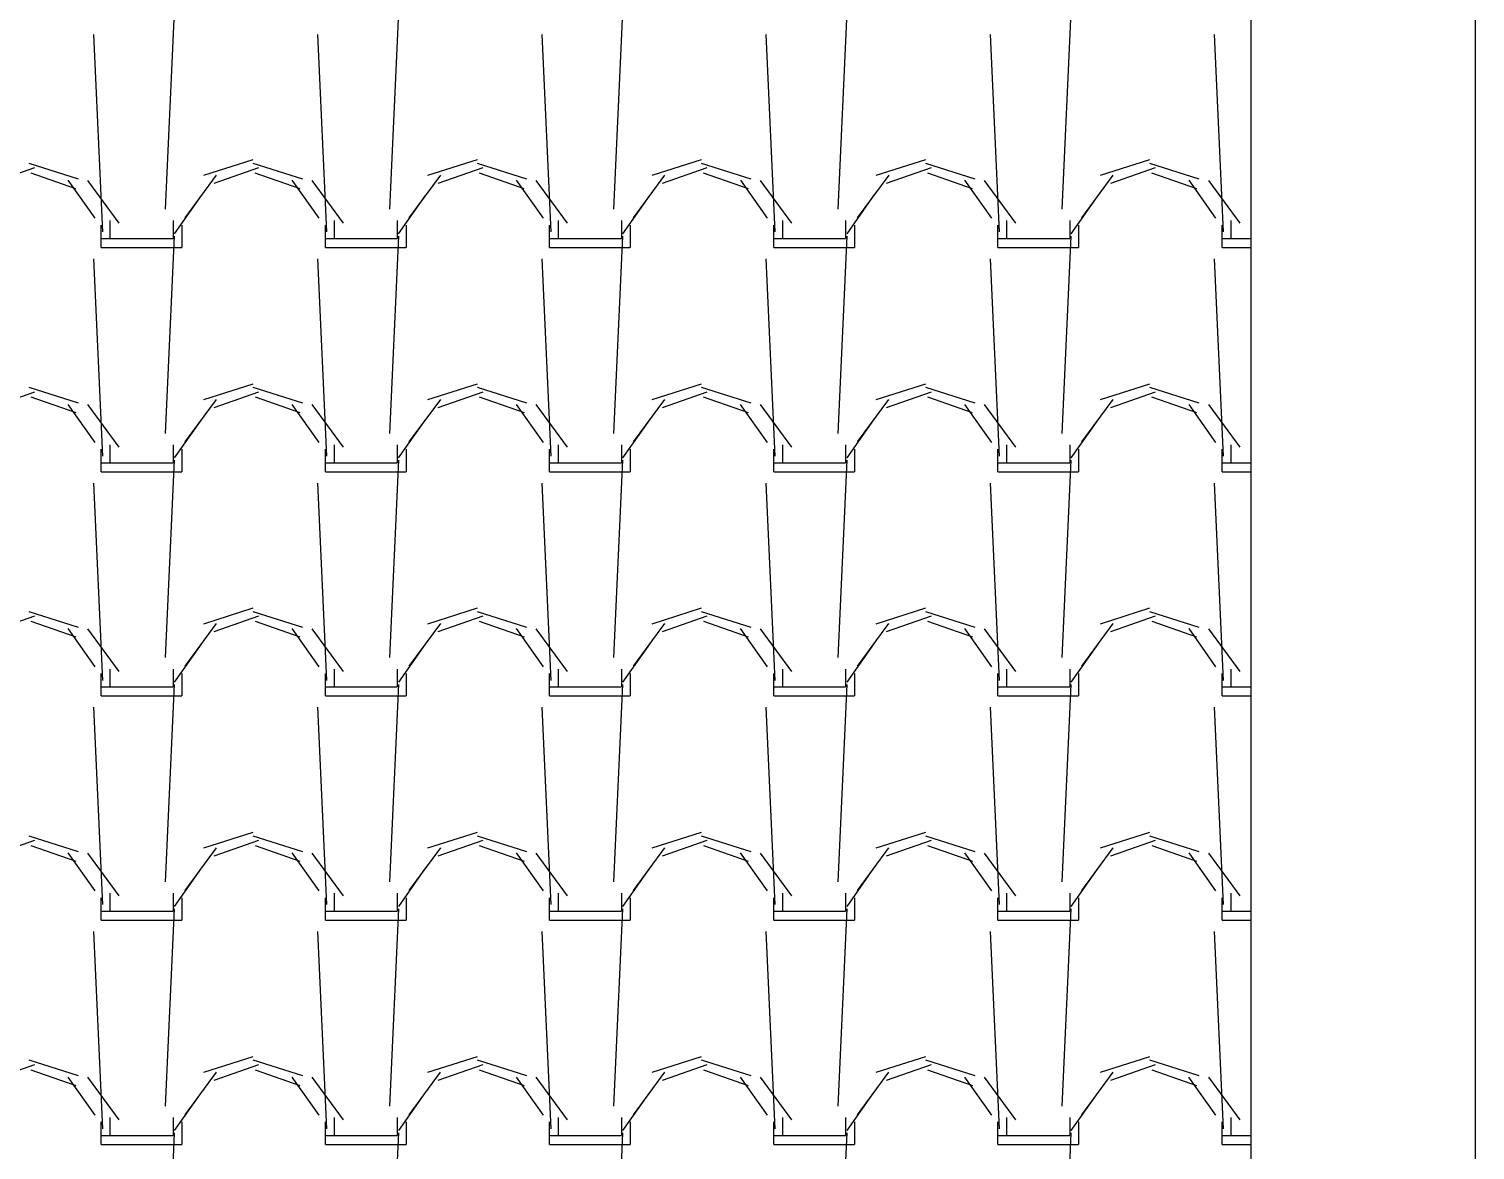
# Model space of a CAD drawing. Header units: millimetres. Extents: x 3923 to 4007, y 744 to 863.
# Drawn here: x 3937.211 to 3938.837, y 829.659 to 830.919 of the extents above; entities that cross this region are included whole.
import ezdxf

# ---------------------------------------------------------------- set-up
doc = ezdxf.new("R2010")
doc.units = ezdxf.units.MM
doc.layers.add('-HIDRO', color=8, linetype='Continuous')

msp = doc.modelspace()

# ---------------------------------------------------------------- linework, layer by layer
at = {"layer": '-HIDRO', "linetype": 'Continuous'}
for p, q in [((3938.8371, 856.9666), (3938.8371, 825.0315)), ((3938.5851, 836.3715), (3938.5851, 825.0315)), ((3937.365, 830.7167), (3937.3751, 830.9385)), ((3937.617, 830.7167), (3937.6271, 830.9385)), ((3937.869, 830.7167), (3937.8791, 830.9385)), ((3938.121, 830.7167), (3938.1311, 830.9385)), ((3938.373, 830.7167), (3938.3831, 830.9385)), ((3937.2943, 830.6911), (3937.2842, 830.9129)), ((3937.5463, 830.6911), (3937.5362, 830.9129)), ((3937.7983, 830.6911), (3937.7882, 830.9129)), ((3938.0503, 830.6911), (3938.0402, 830.9129)), ((3938.3023, 830.6911), (3938.2922, 830.9129)), ((3938.5543, 830.6911), (3938.5442, 830.9129)), ((3937.4631, 830.7721), (3937.4076, 830.7544)), ((3937.7151, 830.7721), (3937.6596, 830.7544)), ((3937.9671, 830.7721), (3937.9116, 830.7544)), ((3938.2191, 830.7721), (3938.1636, 830.7544)), ((3938.4711, 830.7721), (3938.4156, 830.7544)), ((3937.2175, 830.7631), (3937.1671, 830.7455)), ((3937.2671, 830.7505), (3937.2116, 830.7681)), ((3937.2642, 830.7396), (3937.2138, 830.7572)), ((3937.4219, 830.7549), (3937.3866, 830.707)), ((3937.4695, 830.7631), (3937.4191, 830.7455)), ((3937.5191, 830.7505), (3937.4636, 830.7681)), ((3937.5162, 830.7396), (3937.4658, 830.7572)), ((3937.6739, 830.7549), (3937.6386, 830.707)), ((3937.7215, 830.7631), (3937.6711, 830.7455)), ((3937.7711, 830.7505), (3937.7156, 830.7681)), ((3937.7682, 830.7396), (3937.7178, 830.7572)), ((3937.9259, 830.7549), (3937.8906, 830.707)), ((3937.9735, 830.7631), (3937.9231, 830.7455)), ((3938.0231, 830.7505), (3937.9676, 830.7681)), ((3938.0202, 830.7396), (3937.9698, 830.7572)), ((3938.1779, 830.7549), (3938.1426, 830.707)), ((3938.2255, 830.7631), (3938.1751, 830.7455)), ((3938.2751, 830.7505), (3938.2196, 830.7681)), ((3938.2722, 830.7396), (3938.2218, 830.7572)), ((3938.4298, 830.7549), (3938.3946, 830.707)), ((3938.4775, 830.7631), (3938.4271, 830.7455)), ((3938.5271, 830.7505), (3938.4716, 830.7681)), ((3938.5242, 830.7396), (3938.4738, 830.7572)), ((3937.2857, 830.7065), (3937.2554, 830.7493)), ((3937.3129, 830.7011), (3937.2776, 830.749)), ((3937.5377, 830.7065), (3937.5074, 830.7493)), ((3937.5649, 830.7011), (3937.5296, 830.749)), ((3937.7897, 830.7065), (3937.7594, 830.7493)), ((3937.8169, 830.7011), (3937.7816, 830.749)), ((3938.0417, 830.7065), (3938.0115, 830.7493)), ((3938.0689, 830.7011), (3938.0336, 830.749)), ((3938.2937, 830.7065), (3938.2635, 830.7493)), ((3938.3209, 830.7011), (3938.2856, 830.749)), ((3938.5457, 830.7065), (3938.5155, 830.7493)), ((3938.5729, 830.7011), (3938.5376, 830.749)), ((3937.4049, 830.7319), (3937.3746, 830.6891)), ((3937.6569, 830.7319), (3937.6266, 830.6891)), ((3937.9089, 830.7319), (3937.8786, 830.6891)), ((3938.1609, 830.7319), (3938.1307, 830.6891)), ((3938.4129, 830.7319), (3938.3827, 830.6891)), ((3937.2927, 830.6736), (3937.2927, 830.6988)), ((3937.3028, 830.6837), (3937.3028, 830.7038)), ((3937.3734, 830.7038), (3937.3734, 830.6837)), ((3937.3834, 830.6988), (3937.3834, 830.6736)), ((3937.5447, 830.6736), (3937.5447, 830.6988)), ((3937.5548, 830.6837), (3937.5548, 830.7038)), ((3937.6254, 830.7038), (3937.6254, 830.6837)), ((3937.6354, 830.6988), (3937.6354, 830.6736)), ((3937.7967, 830.6736), (3937.7967, 830.6988)), ((3937.8068, 830.6837), (3937.8068, 830.7038)), ((3937.8774, 830.7038), (3937.8774, 830.6837)), ((3937.8874, 830.6988), (3937.8874, 830.6736)), ((3938.0487, 830.6736), (3938.0487, 830.6988)), ((3938.0588, 830.6837), (3938.0588, 830.7038)), ((3938.1294, 830.7038), (3938.1294, 830.6837)), ((3938.1394, 830.6988), (3938.1394, 830.6736)), ((3938.3007, 830.6736), (3938.3007, 830.6988)), ((3938.3108, 830.6837), (3938.3108, 830.7038)), ((3938.3814, 830.7038), (3938.3814, 830.6837)), ((3938.3914, 830.6988), (3938.3914, 830.6736)), ((3938.5527, 830.6736), (3938.5527, 830.6988)), ((3938.5628, 830.6837), (3938.5628, 830.7038)), ((3937.2927, 830.6837), (3937.3028, 830.6837)), ((3937.2927, 830.6736), (3937.3028, 830.6736)), ((3937.3028, 830.6837), (3937.3734, 830.6837)), ((3937.3028, 830.6736), (3937.3834, 830.6736)), ((3937.365, 830.4647), (3937.3751, 830.6865)), ((3937.5447, 830.6837), (3937.5548, 830.6837)), ((3937.5447, 830.6736), (3937.5548, 830.6736)), ((3937.5548, 830.6837), (3937.6254, 830.6837)), ((3937.5548, 830.6736), (3937.6354, 830.6736)), ((3937.617, 830.4647), (3937.6271, 830.6865)), ((3937.7967, 830.6837), (3937.8068, 830.6837)), ((3937.7967, 830.6736), (3937.8068, 830.6736)), ((3937.8068, 830.6837), (3937.8774, 830.6837)), ((3937.8068, 830.6736), (3937.8874, 830.6736)), ((3937.869, 830.4647), (3937.8791, 830.6865)), ((3938.0487, 830.6837), (3938.0588, 830.6837)), ((3938.0487, 830.6736), (3938.0588, 830.6736)), ((3938.0588, 830.6837), (3938.1294, 830.6837)), ((3938.0588, 830.6736), (3938.1394, 830.6736)), ((3938.121, 830.4647), (3938.1311, 830.6865)), ((3938.3007, 830.6837), (3938.3108, 830.6837)), ((3938.3007, 830.6736), (3938.3108, 830.6736)), ((3938.3108, 830.6837), (3938.3814, 830.6837)), ((3938.3108, 830.6736), (3938.3914, 830.6736)), ((3938.373, 830.4647), (3938.3831, 830.6865)), ((3938.5527, 830.6837), (3938.5628, 830.6837)), ((3938.5527, 830.6736), (3938.5628, 830.6736)), ((3938.5628, 830.6837), (3938.5851, 830.6837)), ((3938.5628, 830.6736), (3938.5851, 830.6736)), ((3937.2943, 830.4391), (3937.2842, 830.6609)), ((3937.5463, 830.4391), (3937.5362, 830.6609)), ((3937.7983, 830.4391), (3937.7882, 830.6609)), ((3938.0503, 830.4391), (3938.0402, 830.6609)), ((3938.3023, 830.4391), (3938.2922, 830.6609)), ((3938.5543, 830.4391), (3938.5442, 830.6609)), ((3937.2175, 830.5111), (3937.1671, 830.4935)), ((3937.2671, 830.4985), (3937.2116, 830.5161)), ((3937.4631, 830.5201), (3937.4076, 830.5024)), ((3937.4695, 830.5111), (3937.4191, 830.4935)), ((3937.5191, 830.4985), (3937.4636, 830.5161)), ((3937.7151, 830.5201), (3937.6596, 830.5024)), ((3937.7215, 830.5111), (3937.6711, 830.4935)), ((3937.7711, 830.4985), (3937.7156, 830.5161)), ((3937.9671, 830.5201), (3937.9116, 830.5024)), ((3937.9735, 830.5111), (3937.9231, 830.4935)), ((3938.0231, 830.4985), (3937.9676, 830.5161)), ((3938.2191, 830.5201), (3938.1636, 830.5024)), ((3938.2255, 830.5111), (3938.1751, 830.4935)), ((3938.2751, 830.4985), (3938.2196, 830.5161)), ((3938.4711, 830.5201), (3938.4156, 830.5024)), ((3938.4775, 830.5111), (3938.4271, 830.4935)), ((3938.5271, 830.4985), (3938.4716, 830.5161)), ((3937.2643, 830.4876), (3937.2139, 830.5052)), ((3937.2857, 830.4545), (3937.2554, 830.4973)), ((3937.3129, 830.4491), (3937.2776, 830.497)), ((3937.4219, 830.5029), (3937.3866, 830.455)), ((3937.5163, 830.4876), (3937.4659, 830.5052)), ((3937.5377, 830.4545), (3937.5074, 830.4973)), ((3937.5649, 830.4491), (3937.5296, 830.497)), ((3937.6739, 830.5029), (3937.6386, 830.455)), ((3937.7683, 830.4876), (3937.7179, 830.5052)), ((3937.7897, 830.4545), (3937.7594, 830.4973)), ((3937.8169, 830.4491), (3937.7816, 830.497)), ((3937.9259, 830.5029), (3937.8906, 830.455)), ((3938.0202, 830.4876), (3937.9698, 830.5052)), ((3938.0417, 830.4545), (3938.0114, 830.4973)), ((3938.0689, 830.4491), (3938.0336, 830.497)), ((3938.1778, 830.5029), (3938.1426, 830.455)), ((3938.2722, 830.4876), (3938.2218, 830.5052)), ((3938.2937, 830.4545), (3938.2635, 830.4973)), ((3938.3209, 830.4491), (3938.2856, 830.497)), ((3938.4298, 830.5029), (3938.3946, 830.455)), ((3938.5242, 830.4876), (3938.4738, 830.5052)), ((3938.5457, 830.4545), (3938.5155, 830.4973)), ((3938.5729, 830.4491), (3938.5376, 830.497)), ((3937.4049, 830.4799), (3937.3746, 830.4371)), ((3937.6569, 830.4799), (3937.6266, 830.4371)), ((3937.9089, 830.4799), (3937.8787, 830.4371)), ((3938.1609, 830.4799), (3938.1307, 830.4371)), ((3938.4129, 830.4799), (3938.3827, 830.4371)), ((3937.2927, 830.4216), (3937.2927, 830.4468)), ((3937.3028, 830.4317), (3937.3028, 830.4518)), ((3937.3734, 830.4518), (3937.3734, 830.4317)), ((3937.3834, 830.4468), (3937.3834, 830.4216)), ((3937.5447, 830.4216), (3937.5447, 830.4468)), ((3937.5548, 830.4317), (3937.5548, 830.4518)), ((3937.6254, 830.4518), (3937.6254, 830.4317)), ((3937.6354, 830.4468), (3937.6354, 830.4216)), ((3937.7967, 830.4216), (3937.7967, 830.4468)), ((3937.8068, 830.4317), (3937.8068, 830.4518)), ((3937.8774, 830.4518), (3937.8774, 830.4317)), ((3937.8874, 830.4468), (3937.8874, 830.4216)), ((3938.0487, 830.4216), (3938.0487, 830.4468)), ((3938.0588, 830.4317), (3938.0588, 830.4518)), ((3938.1294, 830.4518), (3938.1294, 830.4317)), ((3938.1394, 830.4468), (3938.1394, 830.4216)), ((3938.3007, 830.4216), (3938.3007, 830.4468)), ((3938.3108, 830.4317), (3938.3108, 830.4518)), ((3938.3814, 830.4518), (3938.3814, 830.4317)), ((3938.3914, 830.4468), (3938.3914, 830.4216)), ((3938.5527, 830.4216), (3938.5527, 830.4468)), ((3938.5628, 830.4317), (3938.5628, 830.4518)), ((3937.2927, 830.4317), (3937.3028, 830.4317)), ((3937.3028, 830.4317), (3937.3734, 830.4317)), ((3937.365, 830.2127), (3937.3751, 830.4345)), ((3937.5447, 830.4317), (3937.5548, 830.4317)), ((3937.5548, 830.4317), (3937.6254, 830.4317)), ((3937.617, 830.2127), (3937.6271, 830.4345)), ((3937.7967, 830.4317), (3937.8068, 830.4317)), ((3937.8068, 830.4317), (3937.8774, 830.4317)), ((3937.869, 830.2127), (3937.8791, 830.4345)), ((3938.0487, 830.4317), (3938.0588, 830.4317)), ((3938.0588, 830.4317), (3938.1294, 830.4317)), ((3938.121, 830.2127), (3938.1311, 830.4345)), ((3938.3007, 830.4317), (3938.3108, 830.4317)), ((3938.3108, 830.4317), (3938.3814, 830.4317)), ((3938.373, 830.2127), (3938.3831, 830.4345)), ((3938.5527, 830.4317), (3938.5628, 830.4317)), ((3938.5628, 830.4317), (3938.5851, 830.4317)), ((3937.2927, 830.4216), (3937.3028, 830.4216)), ((3937.3028, 830.4216), (3937.3834, 830.4216)), ((3937.5447, 830.4216), (3937.5548, 830.4216)), ((3937.5548, 830.4216), (3937.6354, 830.4216)), ((3937.7967, 830.4216), (3937.8068, 830.4216)), ((3937.8068, 830.4216), (3937.8874, 830.4216)), ((3938.0487, 830.4216), (3938.0588, 830.4216)), ((3938.0588, 830.4216), (3938.1394, 830.4216)), ((3938.3007, 830.4216), (3938.3108, 830.4216)), ((3938.3108, 830.4216), (3938.3914, 830.4216)), ((3938.5527, 830.4216), (3938.5628, 830.4216)), ((3938.5628, 830.4216), (3938.5851, 830.4216)), ((3937.2943, 830.1871), (3937.2842, 830.4089)), ((3937.5463, 830.1871), (3937.5362, 830.4089)), ((3937.7983, 830.1871), (3937.7882, 830.4089)), ((3938.0503, 830.1871), (3938.0402, 830.4089)), ((3938.3023, 830.1871), (3938.2922, 830.4089)), ((3938.5543, 830.1871), (3938.5442, 830.4089)), ((3937.4631, 830.2681), (3937.4076, 830.2504)), ((3937.7151, 830.2681), (3937.6596, 830.2504)), ((3937.9671, 830.2681), (3937.9116, 830.2504)), ((3938.2191, 830.2681), (3938.1636, 830.2504)), ((3938.4711, 830.2681), (3938.4156, 830.2504)), ((3937.2175, 830.2591), (3937.1671, 830.2415)), ((3937.2671, 830.2465), (3937.2116, 830.2641)), ((3937.2643, 830.2356), (3937.2139, 830.2532)), ((3937.4219, 830.2509), (3937.3866, 830.203)), ((3937.4695, 830.2591), (3937.4191, 830.2415)), ((3937.5191, 830.2465), (3937.4636, 830.2641)), ((3937.5163, 830.2356), (3937.4659, 830.2532)), ((3937.6739, 830.2509), (3937.6386, 830.203)), ((3937.7215, 830.2591), (3937.6711, 830.2415)), ((3937.7711, 830.2465), (3937.7156, 830.2641)), ((3937.7683, 830.2356), (3937.7179, 830.2532)), ((3937.9258, 830.2509), (3937.8906, 830.203)), ((3937.9735, 830.2591), (3937.9231, 830.2415)), ((3938.0231, 830.2465), (3937.9676, 830.2641)), ((3938.0203, 830.2356), (3937.9699, 830.2532)), ((3938.1778, 830.2509), (3938.1426, 830.203)), ((3938.2255, 830.2591), (3938.1751, 830.2415)), ((3938.2751, 830.2465), (3938.2196, 830.2641)), ((3938.2723, 830.2356), (3938.2219, 830.2532)), ((3938.4298, 830.2509), (3938.3946, 830.203)), ((3938.4775, 830.2591), (3938.4271, 830.2415)), ((3938.5271, 830.2465), (3938.4716, 830.2641)), ((3938.5243, 830.2356), (3938.4739, 830.2532)), ((3937.2857, 830.2025), (3937.2554, 830.2453)), ((3937.3129, 830.1971), (3937.2776, 830.245)), ((3937.5377, 830.2025), (3937.5074, 830.2453)), ((3937.5649, 830.1971), (3937.5296, 830.245)), ((3937.7897, 830.2025), (3937.7594, 830.2453)), ((3937.8169, 830.1971), (3937.7816, 830.245)), ((3938.0417, 830.2025), (3938.0114, 830.2453)), ((3938.0689, 830.1971), (3938.0336, 830.245)), ((3938.2937, 830.2025), (3938.2635, 830.2453)), ((3938.3209, 830.1971), (3938.2856, 830.245)), ((3938.5457, 830.2025), (3938.5155, 830.2453)), ((3938.5729, 830.1971), (3938.5376, 830.245)), ((3937.4049, 830.2279), (3937.3746, 830.1851)), ((3937.6569, 830.2279), (3937.6267, 830.1851)), ((3937.9089, 830.2279), (3937.8787, 830.1851)), ((3938.1609, 830.2279), (3938.1307, 830.1851)), ((3938.4129, 830.2279), (3938.3827, 830.1851)), ((3937.2927, 830.1696), (3937.2927, 830.1948)), ((3937.3028, 830.1797), (3937.3028, 830.1998)), ((3937.3734, 830.1998), (3937.3734, 830.1797)), ((3937.3834, 830.1948), (3937.3834, 830.1696)), ((3937.5447, 830.1696), (3937.5447, 830.1948)), ((3937.5548, 830.1797), (3937.5548, 830.1998)), ((3937.6254, 830.1998), (3937.6254, 830.1797)), ((3937.6354, 830.1948), (3937.6354, 830.1696)), ((3937.7967, 830.1696), (3937.7967, 830.1948)), ((3937.8068, 830.1797), (3937.8068, 830.1998)), ((3937.8774, 830.1998), (3937.8774, 830.1797)), ((3937.8874, 830.1948), (3937.8874, 830.1696)), ((3938.0487, 830.1696), (3938.0487, 830.1948)), ((3938.0588, 830.1797), (3938.0588, 830.1998)), ((3938.1294, 830.1998), (3938.1294, 830.1797)), ((3938.1394, 830.1948), (3938.1394, 830.1696)), ((3938.3007, 830.1696), (3938.3007, 830.1948)), ((3938.3108, 830.1797), (3938.3108, 830.1998)), ((3938.3814, 830.1998), (3938.3814, 830.1797)), ((3938.3914, 830.1948), (3938.3914, 830.1696)), ((3938.5527, 830.1696), (3938.5527, 830.1948)), ((3938.5628, 830.1797), (3938.5628, 830.1998)), ((3937.2927, 830.1797), (3937.3028, 830.1797)), ((3937.2927, 830.1696), (3937.3028, 830.1696)), ((3937.3028, 830.1797), (3937.3734, 830.1797)), ((3937.3028, 830.1696), (3937.3834, 830.1696)), ((3937.365, 829.9607), (3937.3751, 830.1825)), ((3937.5447, 830.1797), (3937.5548, 830.1797)), ((3937.5447, 830.1696), (3937.5548, 830.1696)), ((3937.5548, 830.1797), (3937.6254, 830.1797)), ((3937.5548, 830.1696), (3937.6354, 830.1696)), ((3937.617, 829.9607), (3937.6271, 830.1825)), ((3937.7967, 830.1797), (3937.8068, 830.1797)), ((3937.7967, 830.1696), (3937.8068, 830.1696)), ((3937.8068, 830.1797), (3937.8774, 830.1797)), ((3937.8068, 830.1696), (3937.8874, 830.1696)), ((3937.869, 829.9607), (3937.8791, 830.1825)), ((3938.0487, 830.1797), (3938.0588, 830.1797)), ((3938.0487, 830.1696), (3938.0588, 830.1696)), ((3938.0588, 830.1797), (3938.1294, 830.1797)), ((3938.0588, 830.1696), (3938.1394, 830.1696)), ((3938.121, 829.9607), (3938.1311, 830.1825)), ((3938.3007, 830.1797), (3938.3108, 830.1797)), ((3938.3007, 830.1696), (3938.3108, 830.1696)), ((3938.3108, 830.1797), (3938.3814, 830.1797)), ((3938.3108, 830.1696), (3938.3914, 830.1696)), ((3938.373, 829.9607), (3938.3831, 830.1825)), ((3938.5527, 830.1797), (3938.5628, 830.1797)), ((3938.5527, 830.1696), (3938.5628, 830.1696)), ((3938.5628, 830.1797), (3938.5851, 830.1797)), ((3938.5628, 830.1696), (3938.5851, 830.1696)), ((3937.2943, 829.9351), (3937.2842, 830.1569)), ((3937.5463, 829.9351), (3937.5362, 830.1569)), ((3937.7983, 829.9351), (3937.7882, 830.1569)), ((3938.0503, 829.9351), (3938.0402, 830.1569)), ((3938.3023, 829.9351), (3938.2922, 830.1569)), ((3938.5543, 829.9351), (3938.5442, 830.1569)), ((3937.2175, 830.0071), (3937.1671, 829.9895)), ((3937.2671, 829.9945), (3937.2116, 830.0121)), ((3937.4631, 830.0161), (3937.4076, 829.9984)), ((3937.4695, 830.0071), (3937.4191, 829.9895)), ((3937.5191, 829.9945), (3937.4636, 830.0121)), ((3937.7151, 830.0161), (3937.6596, 829.9984)), ((3937.7215, 830.0071), (3937.6711, 829.9895)), ((3937.7711, 829.9945), (3937.7156, 830.0121)), ((3937.9671, 830.0161), (3937.9116, 829.9984)), ((3937.9735, 830.0071), (3937.9231, 829.9895)), ((3938.0231, 829.9945), (3937.9676, 830.0121)), ((3938.2191, 830.0161), (3938.1636, 829.9984)), ((3938.2255, 830.0071), (3938.1751, 829.9895)), ((3938.2751, 829.9945), (3938.2196, 830.0121)), ((3938.4711, 830.0161), (3938.4156, 829.9984)), ((3938.4775, 830.0071), (3938.4271, 829.9895)), ((3938.5271, 829.9945), (3938.4716, 830.0121)), ((3937.2643, 829.9836), (3937.2139, 830.0012)), ((3937.2857, 829.9505), (3937.2554, 829.9933)), ((3937.3129, 829.9451), (3937.2776, 829.993)), ((3937.4219, 829.9989), (3937.3866, 829.951)), ((3937.5163, 829.9836), (3937.4659, 830.0012)), ((3937.5377, 829.9505), (3937.5074, 829.9933)), ((3937.5649, 829.9451), (3937.5296, 829.993)), ((3937.6739, 829.9989), (3937.6386, 829.951)), ((3937.7683, 829.9836), (3937.7179, 830.0012)), ((3937.7897, 829.9505), (3937.7594, 829.9933)), ((3937.8169, 829.9451), (3937.7816, 829.993)), ((3937.9258, 829.9989), (3937.8906, 829.951)), ((3938.0203, 829.9836), (3937.9699, 830.0012)), ((3938.0417, 829.9505), (3938.0114, 829.9933)), ((3938.0689, 829.9451), (3938.0336, 829.993)), ((3938.1778, 829.9989), (3938.1426, 829.951)), ((3938.2723, 829.9836), (3938.2219, 830.0012)), ((3938.2937, 829.9505), (3938.2634, 829.9933)), ((3938.3209, 829.9451), (3938.2856, 829.993)), ((3938.4298, 829.9989), (3938.3946, 829.951)), ((3938.5243, 829.9836), (3938.4739, 830.0012)), ((3938.5457, 829.9505), (3938.5155, 829.9933)), ((3938.5729, 829.9451), (3938.5376, 829.993)), ((3937.4049, 829.9759), (3937.3747, 829.9331)), ((3937.6569, 829.9759), (3937.6267, 829.9331)), ((3937.9089, 829.9759), (3937.8787, 829.9331)), ((3938.1609, 829.9759), (3938.1307, 829.9331)), ((3938.4129, 829.9759), (3938.3827, 829.9331)), ((3937.2927, 829.9176), (3937.2927, 829.9428)), ((3937.3028, 829.9277), (3937.3028, 829.9478)), ((3937.3734, 829.9478), (3937.3734, 829.9277)), ((3937.3834, 829.9428), (3937.3834, 829.9176)), ((3937.5447, 829.9176), (3937.5447, 829.9428)), ((3937.5548, 829.9277), (3937.5548, 829.9478)), ((3937.6254, 829.9478), (3937.6254, 829.9277)), ((3937.6354, 829.9428), (3937.6354, 829.9176)), ((3937.7967, 829.9176), (3937.7967, 829.9428)), ((3937.8068, 829.9277), (3937.8068, 829.9478)), ((3937.8774, 829.9478), (3937.8774, 829.9277)), ((3937.8874, 829.9428), (3937.8874, 829.9176)), ((3938.0487, 829.9176), (3938.0487, 829.9428)), ((3938.0588, 829.9277), (3938.0588, 829.9478)), ((3938.1294, 829.9478), (3938.1294, 829.9277)), ((3938.1394, 829.9428), (3938.1394, 829.9176)), ((3938.3007, 829.9176), (3938.3007, 829.9428)), ((3938.3108, 829.9277), (3938.3108, 829.9478)), ((3938.3814, 829.9478), (3938.3814, 829.9277)), ((3938.3914, 829.9428), (3938.3914, 829.9176)), ((3938.5527, 829.9176), (3938.5527, 829.9428)), ((3938.5628, 829.9277), (3938.5628, 829.9478)), ((3937.2927, 829.9277), (3937.3028, 829.9277)), ((3937.3028, 829.9277), (3937.3734, 829.9277)), ((3937.365, 829.7087), (3937.3751, 829.9305)), ((3937.5447, 829.9277), (3937.5548, 829.9277)), ((3937.5548, 829.9277), (3937.6254, 829.9277)), ((3937.617, 829.7087), (3937.6271, 829.9305)), ((3937.7967, 829.9277), (3937.8068, 829.9277)), ((3937.8068, 829.9277), (3937.8774, 829.9277)), ((3937.869, 829.7087), (3937.8791, 829.9305)), ((3938.0487, 829.9277), (3938.0588, 829.9277)), ((3938.0588, 829.9277), (3938.1294, 829.9277)), ((3938.121, 829.7087), (3938.1311, 829.9305)), ((3938.3007, 829.9277), (3938.3108, 829.9277)), ((3938.3108, 829.9277), (3938.3814, 829.9277)), ((3938.373, 829.7087), (3938.3831, 829.9305)), ((3938.5527, 829.9277), (3938.5628, 829.9277)), ((3938.5628, 829.9277), (3938.5851, 829.9277)), ((3937.2927, 829.9176), (3937.3028, 829.9176)), ((3937.3028, 829.9176), (3937.3834, 829.9176)), ((3937.5447, 829.9176), (3937.5548, 829.9176)), ((3937.5548, 829.9176), (3937.6354, 829.9176)), ((3937.7967, 829.9176), (3937.8068, 829.9176)), ((3937.8068, 829.9176), (3937.8874, 829.9176)), ((3938.0487, 829.9176), (3938.0588, 829.9176)), ((3938.0588, 829.9176), (3938.1394, 829.9176)), ((3938.3007, 829.9176), (3938.3108, 829.9176)), ((3938.3108, 829.9176), (3938.3914, 829.9176)), ((3938.5527, 829.9176), (3938.5628, 829.9176)), ((3938.5628, 829.9176), (3938.5851, 829.9176)), ((3937.2943, 829.6831), (3937.2842, 829.9049)), ((3937.5463, 829.6831), (3937.5362, 829.9049)), ((3937.7983, 829.6831), (3937.7882, 829.9049)), ((3938.0503, 829.6831), (3938.0402, 829.9049)), ((3938.3023, 829.6831), (3938.2922, 829.9049)), ((3938.5543, 829.6831), (3938.5442, 829.9049)), ((3937.4631, 829.7641), (3937.4076, 829.7464)), ((3937.7151, 829.7641), (3937.6596, 829.7464)), ((3937.9671, 829.7641), (3937.9116, 829.7464)), ((3938.2191, 829.7641), (3938.1636, 829.7464)), ((3938.4711, 829.7641), (3938.4156, 829.7464)), ((3937.2175, 829.7551), (3937.1671, 829.7375)), ((3937.2671, 829.7425), (3937.2116, 829.7601)), ((3937.2643, 829.7316), (3937.2139, 829.7492)), ((3937.4219, 829.7469), (3937.3866, 829.699)), ((3937.4695, 829.7551), (3937.4191, 829.7375)), ((3937.5191, 829.7425), (3937.4636, 829.7601)), ((3937.5163, 829.7316), (3937.4659, 829.7492)), ((3937.6738, 829.7469), (3937.6386, 829.699)), ((3937.7215, 829.7551), (3937.6711, 829.7375)), ((3937.7711, 829.7425), (3937.7156, 829.7601)), ((3937.7683, 829.7316), (3937.7179, 829.7492)), ((3937.9258, 829.7469), (3937.8906, 829.699)), ((3937.9735, 829.7551), (3937.9231, 829.7375)), ((3938.0231, 829.7425), (3937.9676, 829.7601)), ((3938.0203, 829.7316), (3937.9699, 829.7492)), ((3938.1778, 829.7469), (3938.1426, 829.699)), ((3938.2255, 829.7551), (3938.1751, 829.7375)), ((3938.2751, 829.7425), (3938.2196, 829.7601)), ((3938.2723, 829.7316), (3938.2219, 829.7492)), ((3938.4298, 829.7469), (3938.3946, 829.699)), ((3938.4775, 829.7551), (3938.4271, 829.7375)), ((3938.5271, 829.7425), (3938.4716, 829.7601)), ((3938.5243, 829.7316), (3938.4739, 829.7492)), ((3937.2857, 829.6985), (3937.2554, 829.7413)), ((3937.3129, 829.6931), (3937.2776, 829.741)), ((3937.5377, 829.6985), (3937.5074, 829.7413)), ((3937.5649, 829.6931), (3937.5296, 829.741)), ((3937.7897, 829.6985), (3937.7594, 829.7413)), ((3937.8169, 829.6931), (3937.7816, 829.741)), ((3938.0417, 829.6985), (3938.0114, 829.7413)), ((3938.0689, 829.6931), (3938.0336, 829.741)), ((3938.2937, 829.6985), (3938.2634, 829.7413)), ((3938.3209, 829.6931), (3938.2856, 829.741)), ((3938.5457, 829.6985), (3938.5154, 829.7413)), ((3938.5729, 829.6931), (3938.5376, 829.741)), ((3937.4049, 829.7239), (3937.3747, 829.6811)), ((3937.6569, 829.7239), (3937.6267, 829.6811)), ((3937.9089, 829.7239), (3937.8787, 829.6811)), ((3938.1609, 829.7239), (3938.1307, 829.6811)), ((3938.4129, 829.7239), (3938.3827, 829.6811)), ((3937.2927, 829.6656), (3937.2927, 829.6908)), ((3937.3028, 829.6757), (3937.3028, 829.6958)), ((3937.3734, 829.6958), (3937.3734, 829.6757)), ((3937.3834, 829.6908), (3937.3834, 829.6656)), ((3937.5447, 829.6656), (3937.5447, 829.6908)), ((3937.5548, 829.6757), (3937.5548, 829.6958)), ((3937.6254, 829.6958), (3937.6254, 829.6757)), ((3937.6354, 829.6908), (3937.6354, 829.6656)), ((3937.7967, 829.6656), (3937.7967, 829.6908)), ((3937.8068, 829.6757), (3937.8068, 829.6958)), ((3937.8774, 829.6958), (3937.8774, 829.6757)), ((3937.8874, 829.6908), (3937.8874, 829.6656)), ((3938.0487, 829.6656), (3938.0487, 829.6908)), ((3938.0588, 829.6757), (3938.0588, 829.6958)), ((3938.1294, 829.6958), (3938.1294, 829.6757)), ((3938.1394, 829.6908), (3938.1394, 829.6656)), ((3938.3007, 829.6656), (3938.3007, 829.6908)), ((3938.3108, 829.6757), (3938.3108, 829.6958)), ((3938.3814, 829.6958), (3938.3814, 829.6757)), ((3938.3914, 829.6908), (3938.3914, 829.6656)), ((3938.5527, 829.6656), (3938.5527, 829.6908)), ((3938.5628, 829.6757), (3938.5628, 829.6958)), ((3937.2927, 829.6757), (3937.3028, 829.6757)), ((3937.2927, 829.6656), (3937.3028, 829.6656)), ((3937.3028, 829.6757), (3937.3734, 829.6757)), ((3937.3028, 829.6656), (3937.3834, 829.6656)), ((3937.365, 829.4567), (3937.3751, 829.6785)), ((3937.5447, 829.6757), (3937.5548, 829.6757)), ((3937.5447, 829.6656), (3937.5548, 829.6656)), ((3937.5548, 829.6757), (3937.6254, 829.6757)), ((3937.5548, 829.6656), (3937.6354, 829.6656)), ((3937.617, 829.4567), (3937.6271, 829.6785)), ((3937.7967, 829.6757), (3937.8068, 829.6757)), ((3937.7967, 829.6656), (3937.8068, 829.6656)), ((3937.8068, 829.6757), (3937.8774, 829.6757)), ((3937.8068, 829.6656), (3937.8874, 829.6656)), ((3937.869, 829.4567), (3937.8791, 829.6785)), ((3938.0487, 829.6757), (3938.0588, 829.6757)), ((3938.0487, 829.6656), (3938.0588, 829.6656)), ((3938.0588, 829.6757), (3938.1294, 829.6757)), ((3938.0588, 829.6656), (3938.1394, 829.6656)), ((3938.121, 829.4567), (3938.1311, 829.6785)), ((3938.3007, 829.6757), (3938.3108, 829.6757)), ((3938.3007, 829.6656), (3938.3108, 829.6656)), ((3938.3108, 829.6757), (3938.3814, 829.6757)), ((3938.3108, 829.6656), (3938.3914, 829.6656)), ((3938.373, 829.4567), (3938.3831, 829.6785)), ((3938.5527, 829.6757), (3938.5628, 829.6757)), ((3938.5527, 829.6656), (3938.5628, 829.6656)), ((3938.5628, 829.6757), (3938.5851, 829.6757)), ((3938.5628, 829.6656), (3938.5851, 829.6656))]:
    msp.add_line(p, q, dxfattribs=at)

doc.saveas('drawing.dxf')
